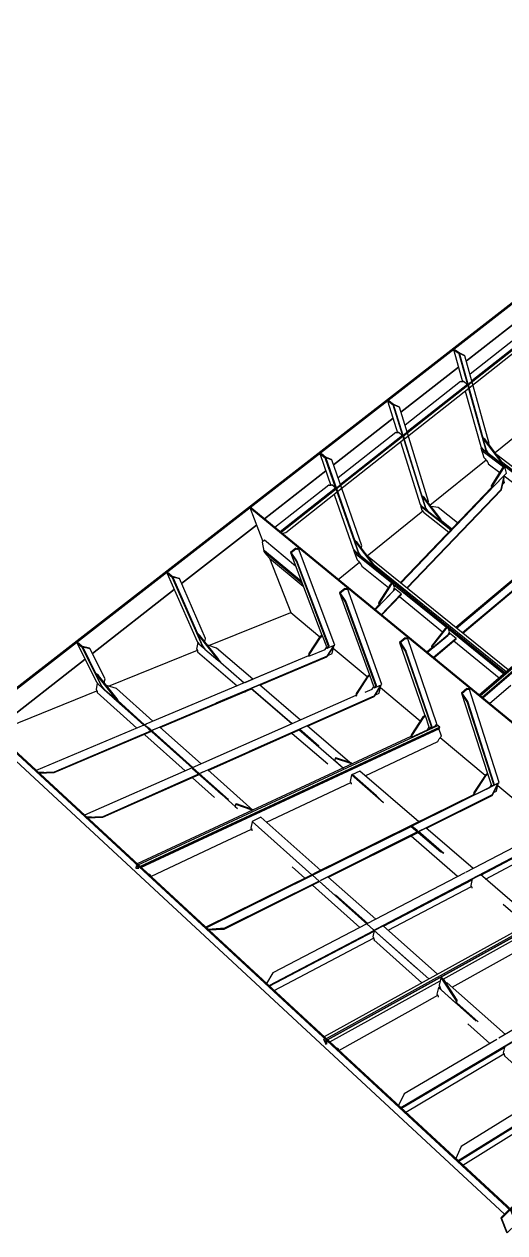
# Model space of a CAD drawing. Header units: millimetres. Extents: x 149544 to 197467, y -3118 to 25363.
# Drawn here: x 189369 to 190995, y -658 to 3434 of the extents above; entities that cross this region are included whole.
import ezdxf

# ---------------------------------------------------------------- set-up
doc = ezdxf.new("R2010")
doc.units = ezdxf.units.MM
doc.header["$MEASUREMENT"] = 0

msp = doc.modelspace()

# ---------------------------------------------------------------- linework, layer by layer
at = {"color": 0, "linetype": 'Continuous'}
for p, q in [((194073.6, 3873.2), (190917.8, 1154.4)), ((193994, 3817.9), (190907.9, 1162.6)), ((193994, 3817.9), (190907.9, 1162.6)), ((194009.3, 3826.6), (190911.2, 1159.9)), ((190911.2, 1159.9), (194009.3, 3826.6)), ((190864.7, 2293.7), (191050.5, 2439.1)), ((191050.5, 2439.1), (190864.7, 2293.7)), ((190864.7, 2293.7), (191050.5, 2439.1)), ((191067.3, 2371.4), (190883.3, 2226.4)), ((190883.7, 2224.7), (191068.6, 2370.5)), ((190883.7, 2224.7), (191068.6, 2370.5)), ((190825.3, 2328.5), (190824.2, 2327.6)), ((190825.2, 2328), (190824.7, 2327.6)), ((190824.7, 2327.6), (190825.1, 2327.8)), ((190643.3, 2120.4), (190837.7, 2272.5)), ((190837.7, 2272.5), (190643.3, 2120.4)), ((190643.3, 2120.4), (190837.7, 2272.5)), ((190845.2, 2223.8), (190657.1, 2075.9)), ((190664.6, 2052), (190869.3, 2213.4)), ((190860.3, 2191.8), (190913.1, 2003.9)), ((190602.4, 2155), (190601.4, 2154.2)), ((190602.3, 2154.5), (190601.9, 2154.2)), ((190601.9, 2154.2), (190602.3, 2154.4)), ((190415.3, 1942), (190616.7, 2099.6)), ((190616.7, 2099.6), (190415.3, 1942)), ((190415.3, 1942), (190616.7, 2099.6)), ((190961.6, 1983.6), (191130.7, 2120.3)), ((190625.5, 2051), (190430.7, 1897.9)), ((190438.9, 1874.2), (190649.7, 2040.3)), ((190641.9, 2019.5), (190708.4, 1808)), ((190372.7, 1977), (190371.2, 1975.8)), ((190372.8, 1976.3), (190371.8, 1975.6)), ((190372.7, 1975.8), (190372.3, 1975.6)), ((190372.3, 1975.6), (190372.7, 1975.7)), ((190915.8, 2001.2), (190914.2, 1999.9)), ((190916.7, 1991), (190990, 1934.7)), ((190741.6, 1805.8), (190931.2, 1959)), ((190939, 1945.9), (190977.4, 1916.4)), ((190994.6, 1936.1), (190992.7, 1937.5)), ((190994.6, 1936.1), (190992.7, 1937.5)), ((190996.2, 1929.9), (190994.6, 1936.1)), ((191000.6, 1913.8), (190994.6, 1936.1)), ((190181.2, 1758.8), (190389.1, 1921.5)), ((190389.1, 1921.5), (190181.2, 1758.8)), ((190181.2, 1758.8), (190389.1, 1921.5)), ((190988.5, 1901.1), (190643.2, 1541.6)), ((190993.8, 1881.8), (190991.1, 1891.4)), ((190992.2, 1905), (191212.8, 1735.4)), ((190423.6, 1862.1), (190235.7, 1714)), ((190417, 1842), (190482, 1657.1)), ((190950.3, 1864.9), (190641.3, 1543.2)), ((190950.3, 1864.9), (190641.3, 1543.2)), ((190987.5, 1875.2), (190993.8, 1881.8)), ((190711.1, 1805.3), (190709.6, 1804.1)), ((190529.5, 1634.3), (190717.2, 1786)), ((189901.3, 1539.8), (190154.6, 1738)), ((190154.6, 1738), (189901.3, 1539.8)), ((189901.3, 1539.8), (190154.6, 1738)), ((190815.5, 1724), (190813.3, 1722.3)), ((190813.3, 1722.3), (190813.3, 1722.3)), ((190813.3, 1722.3), (190813.3, 1722.3)), ((191237.9, 1731.6), (190831.1, 1389.4)), ((190831.1, 1389.4), (191237.9, 1731.6)), ((190835.2, 1745.1), (190835.2, 1745.1)), ((191180.2, 1686.2), (190829.2, 1391)), ((191180.2, 1686.2), (190829.2, 1391)), ((190851.7, 1372.7), (191258.5, 1715.7)), ((191258.5, 1715.7), (190851.7, 1372.7)), ((190852.9, 1371.7), (191258.9, 1714.1)), ((190269.4, 1644.9), (190375.9, 1365.1)), ((190289.7, 1658), (190289.4, 1658.1)), ((190484.7, 1654.3), (190483.3, 1653.2)), ((190486.4, 1644.4), (190612.1, 1542.4)), ((190501.9, 1638.1), (190503.4, 1639.3)), ((190198.2, 1626.3), (190270.3, 1442)), ((190430.5, 1554.2), (190502.6, 1612.6)), ((190511.1, 1599.4), (190600.7, 1526.5)), ((189854.9, 1574), (189853.6, 1573)), ((189855, 1573.4), (189854.2, 1572.8)), ((189855, 1572.9), (189854.7, 1572.7)), ((189854.7, 1572.7), (189855, 1572.8)), ((189599.3, 1303.4), (189875.9, 1519.9)), ((189875.9, 1519.9), (189599.3, 1303.4)), ((189599.3, 1303.4), (189875.9, 1519.9)), ((190308.2, 1543), (190312.6, 1531.5)), ((190308.2, 1543), (190308.7, 1541.8)), ((190455.3, 1522.1), (190455, 1522.1)), ((190623.8, 1521.5), (190556.2, 1451.1)), ((190556.2, 1451.1), (190623.8, 1521.5)), ((190616.4, 1543.3), (190614.5, 1544.8)), ((190616.4, 1543.3), (190614.5, 1544.8)), ((190618.4, 1537.3), (190616.4, 1543.3)), ((190622, 1526.7), (190616.4, 1543.3)), ((190618.4, 1537.3), (190797.6, 1391.9)), ((190621.9, 1523), (190619.8, 1520.9)), ((190621.9, 1523), (190619.8, 1520.9)), ((190623.8, 1521.5), (190621.9, 1523)), ((190435.1, 1508.6), (190536.4, 1231)), ((190436.4, 1507.5), (190435.1, 1508.6)), ((190576.5, 1434.4), (190644.1, 1505)), ((190644.1, 1505), (190576.5, 1434.4)), ((190577.7, 1433.4), (190644.7, 1503.3)), ((190637.9, 1496.2), (190784.4, 1377.1)), ((189993.1, 1329.9), (190270.3, 1442)), ((190270.3, 1442), (190369, 1359.4)), ((190569.8, 1468.8), (190554.3, 1452.7)), ((190569.8, 1468.8), (190554.3, 1452.7)), ((190658.9, 1354.9), (190658.7, 1355)), ((190809.1, 1370.9), (190732.5, 1306.5)), ((190732.5, 1306.5), (190809.1, 1370.9)), ((190753.1, 1289.6), (190829.7, 1354.2)), ((190829.7, 1354.2), (190753.1, 1289.6)), ((190754.3, 1288.6), (190830.2, 1352.6)), ((190804.1, 1386.6), (190991.5, 1234.5)), ((190807.2, 1372.5), (190804.4, 1370.1)), ((190807.2, 1372.5), (190804.4, 1370.1)), ((190809.1, 1370.9), (190807.2, 1372.5)), ((189550.5, 1337.2), (189549.4, 1336.3)), ((189550.7, 1336.6), (189550, 1336)), ((189550.7, 1336.1), (189550.4, 1335.9)), ((189550.4, 1335.9), (189550.7, 1336)), ((189653.8, 1192.7), (189954.6, 1314.4)), ((189959.4, 1336.7), (189955.6, 1339.9)), ((189955.6, 1339.9), (189959.4, 1336.7)), ((189959.4, 1336.7), (189955.6, 1339.9)), ((189974.1, 1323.7), (189975.3, 1324.6)), ((189979.4, 1319.5), (189974.3, 1323.9)), ((189979.4, 1319.5), (189974.3, 1323.9)), ((189974.3, 1323.9), (189979.4, 1319.5)), ((189974.3, 1323.9), (189979.4, 1319.5)), ((189979.4, 1319.5), (189974.3, 1323.9)), ((190392.4, 1321.7), (190388.7, 1320.1)), ((190392.4, 1321.7), (190388.7, 1320.1)), ((190391.4, 1324.3), (190392.4, 1321.7)), ((190391.4, 1324.3), (190392.4, 1321.7)), ((190392.4, 1321.7), (190393.7, 1320.6)), ((190392.4, 1321.7), (190393.7, 1320.6)), ((190407, 1315.2), (190393.4, 1294.2)), ((190393.7, 1320.7), (190415.5, 1329.8)), ((190398.7, 1328), (190393.7, 1320.6)), ((190393.7, 1320.6), (190393.7, 1320.7)), ((190393.7, 1320.6), (190393.7, 1320.7)), ((190410.9, 1302.8), (190415.7, 1327)), ((190414.5, 1321.3), (190529.4, 1225.2)), ((190415.5, 1329.8), (190419.5, 1331.5)), ((190638.7, 1341), (190724.1, 1093.2)), ((190748.1, 1322.8), (190730.5, 1308.1)), ((190748.1, 1322.8), (190730.5, 1308.1)), ((190822.5, 1346.1), (190976, 1221.3)), ((189264, 1041), (189574.5, 1284)), ((189574.5, 1284), (189264, 1041)), ((189264, 1041), (189574.5, 1284)), ((189955.4, 1309.1), (190088.9, 1193.8)), ((190032.6, 1273.7), (190024.5, 1280.6)), ((190032.6, 1273.7), (190024.5, 1280.6)), ((190024.5, 1280.6), (190032.6, 1273.7)), ((190024.5, 1280.6), (190113.3, 1204.1)), ((190025.6, 1281.4), (190032.6, 1273.7)), ((190330.2, 1295.5), (190113.3, 1204.1)), ((190330.2, 1295.5), (190116.2, 1205.3)), ((190331.6, 1303.1), (190330.2, 1295.5)), ((190395.9, 1296.4), (190410.9, 1302.8)), ((189615.2, 1203.1), (189618.8, 1199.8)), ((189633.7, 1186.1), (189635.1, 1187.2)), ((190113.3, 1204.1), (189780.1, 1063.7)), ((190164.3, 1197), (190138.2, 1185.9)), ((190302.9, 1077.9), (190164.3, 1197)), ((190552.1, 1188), (190548.6, 1186.4)), ((190552.1, 1188), (190548.6, 1186.4)), ((190551.2, 1190.4), (190552.1, 1188)), ((190551.2, 1190.4), (190552.1, 1188)), ((190552.1, 1188), (190553.4, 1186.9)), ((190553.4, 1186.9), (190579, 1198.2)), ((190558.9, 1193.9), (190553.4, 1186.9)), ((190553.4, 1186.9), (190553.4, 1186.9)), ((190570.1, 1169.3), (190575.2, 1193.6)), ((190574, 1187.9), (190708.8, 1075.1)), ((190943.3, 1133.5), (191015.5, 1196)), ((189268.5, 1036.9), (189614.6, 1176.8)), ((189615.4, 1171.5), (189749.4, 1050.7)), ((189666.2, 1157.2), (189633.9, 1186.2)), ((189633.9, 1186.2), (189672.3, 1151.7)), ((189672.3, 1151.7), (189775, 1061.5)), ((189773, 1060.7), (189672.3, 1151.7)), ((189773.4, 1060.8), (189672.3, 1151.7)), ((189799.5, 1042.2), (190135.7, 1184.8)), ((189829.1, 1052.6), (190135.2, 1182.5)), ((190135.7, 1184.8), (190017.2, 1134.6)), ((190135.7, 1184.8), (190135.2, 1182.5)), ((190274.4, 1065.3), (190135.7, 1184.8)), ((190136.9, 1185.4), (190275.7, 1065.8)), ((190137.7, 1185.7), (190137.7, 1185.7)), ((190138.2, 1185.9), (190138.2, 1185.9)), ((190490.2, 1160.6), (190274.4, 1065.3)), ((190490.2, 1160.6), (190274.4, 1065.3)), ((190491.7, 1168.3), (190490.2, 1160.6)), ((190491.4, 1159.5), (190492.1, 1159)), ((190565.8, 1179.8), (190553.6, 1159.6)), ((190556.8, 1163.4), (190570.1, 1169.3)), ((190847.8, 1168.8), (190935.7, 897.2)), ((190867.9, 1183.2), (190867.8, 1183.2)), ((189776, 1061.9), (189685.3, 1143.5)), ((190274.4, 1065.3), (189937.2, 916.3)), ((190274.4, 1065.3), (190231.5, 1046.3)), ((189245.5, 1026.6), (190994.2, -595.1)), ((189773.4, 1060.8), (189408.7, 907.2)), ((190774.5, 1053.9), (189760.7, 581.5)), ((189780.8, 1064), (189773.4, 1060.8)), ((189773.4, 1060.8), (189776, 1061.9)), ((189776, 1061.9), (189773.4, 1060.8)), ((189773.4, 1060.8), (189773.4, 1060.8)), ((189776, 1061.9), (189780.8, 1064)), ((189776.2, 1059.5), (189788.8, 1048.3)), ((189776.3, 1027.8), (189913, 905.6)), ((189793.4, 1047.7), (189776.7, 1059.7)), ((189780.8, 1064), (189780.1, 1063.7)), ((189790, 1047.3), (189796.9, 1041.1)), ((189937, 916.2), (189790, 1047.3)), ((189790, 1047.3), (189937, 916.2)), ((189937, 916.2), (189790, 1047.3)), ((189939.6, 917.4), (189793.4, 1047.7)), ((189796.8, 1040.9), (189796.5, 1038.7)), ((189796.9, 1041.1), (189796.8, 1040.9)), ((189827.4, 1054.1), (189799.5, 1042.2)), ((189967.4, 929.7), (189827.4, 1054.1)), ((189961.8, 896.4), (190297.3, 1045.6)), ((189991.2, 907.3), (190296.8, 1043.3)), ((190297.3, 1045.6), (190130, 971.2)), ((190297.3, 1045.6), (190296.8, 1043.3)), ((190311.5, 1052), (190297.3, 1045.6)), ((190365.8, 989.8), (190299.7, 1046.7)), ((190470, 934.4), (190325.7, 1058.3)), ((190678.8, 1029.3), (190677.1, 1021.6)), ((190738.9, 1050.3), (190735.7, 1048.8)), ((190738.9, 1050.3), (190735.7, 1048.8)), ((190737.3, 1051.3), (190738.6, 1050.2)), ((190738.2, 1052.6), (190738.9, 1050.3)), ((190738.2, 1052.6), (190738.9, 1050.3)), ((190740.3, 1049.2), (190738.8, 1053.5)), ((190738.9, 1050.3), (190740.3, 1049.2)), ((190738.9, 1050.3), (190740.3, 1049.2)), ((190738.9, 1050.3), (190740.3, 1049.2)), ((190738.9, 1050.3), (190740.3, 1049.2)), ((190740.3, 1049.2), (190760.5, 1058.6)), ((190740.3, 1049.2), (190760.5, 1058.6)), ((190746.5, 1055.9), (190740.3, 1049.2)), ((190740.3, 1049.2), (190740.3, 1049.2)), ((190740.3, 1049.2), (190740.3, 1049.2)), ((190764.5, 1062.2), (190761.3, 1060.7)), ((190677.1, 1021.6), (189750.4, 591.1)), ((190677.1, 1021.6), (189750.4, 591.1)), ((190355.9, 995.1), (190365.8, 989.8)), ((190522.5, 889.3), (190768.7, 1005.1)), ((190776.2, 1018.7), (190928.7, 891.1)), ((189433.9, 901.4), (189415.6, 900.8)), ((189937, 916.2), (189572.8, 755.3)), ((189937, 916.2), (189937.6, 916.5)), ((189937, 916.2), (189937.6, 916.5)), ((189937.6, 916.5), (189937.2, 916.3)), ((189939.6, 914.7), (189938.1, 914.1)), ((189958, 894.7), (189952.2, 901.4)), ((189974.4, 902), (189962.5, 896.8)), ((190142.2, 773.1), (189989.5, 908.8)), ((190448.5, 915.4), (190419.1, 940.7)), ((190476.2, 928.3), (190472.2, 931.7)), ((189959.1, 895.3), (189958.7, 892.9)), ((189960.3, 895.8), (189959.1, 895.3)), ((189962.1, 896.6), (189961.8, 896.4)), ((190188.4, 732), (190473.9, 866.4)), ((190972.6, 864), (190680.2, 719)), ((190950.6, 854), (190972, 864.6)), ((190966.3, 837.3), (190972.1, 861.7)), ((190972, 864.6), (190975.9, 866.6)), ((190082.3, 785.5), (190003.5, 855.7)), ((190561.1, 821.6), (190584.7, 798.1)), ((190888.3, 825), (190677.4, 720.5)), ((190890.1, 832.7), (190888.3, 825)), ((190888.3, 825), (190890.3, 823.2)), ((190949.3, 855.2), (190946.3, 853.7)), ((190948.6, 857.2), (190949.3, 855.2)), ((190948.6, 857.2), (190949.3, 855.2)), ((190950.6, 854), (190949.3, 858.2)), ((190949.3, 855.2), (190950.6, 854)), ((190949.3, 855.2), (190950.6, 854)), ((190957, 832.7), (190966.3, 837.3)), ((190970.7, 856), (191134.1, 719.4)), ((190059.8, 809), (190046, 817.9)), ((189596.4, 749.5), (189579.9, 748.8)), ((190139.5, 771.8), (190135.4, 775.4)), ((190038.8, 661.6), (190138.1, 708.3)), ((190677.8, 717.9), (190346.1, 553.4)), ((190346.1, 553.4), (190677.8, 717.9)), ((190677.8, 717.9), (190346.5, 553.6)), ((190675.7, 719.6), (190349.3, 557.9)), ((190371.5, 535.1), (190699.8, 698.9)), ((190699.8, 698.9), (190371.5, 535.1)), ((190397.7, 546), (190699.3, 696.5)), ((190677.8, 717.9), (190778.1, 631.5)), ((190680, 718.9), (190680.2, 719)), ((190701.8, 699.9), (190697.8, 703.9)), ((190699.8, 698.9), (190699.3, 696.5)), ((190700.3, 699.1), (190699.8, 698.9)), ((190777.8, 631.7), (190699.8, 698.9)), ((190702.2, 700.1), (190701.8, 699.9)), ((190713.8, 705.9), (190702.2, 700.1)), ((190788.4, 625.8), (190702.2, 700.1)), ((190887.7, 575.6), (190727.8, 712.9)), ((189797.1, 547.8), (190038.8, 661.6)), ((190557.7, 368.1), (191155.7, 682.2)), ((190677.4, 685.6), (190834.9, 549.6)), ((190929.5, 539.6), (191170, 666.6)), ((190788.4, 625.8), (190778.1, 631.5)), ((189756, 576.2), (189747.2, 584.4)), ((190274.8, 581), (190318.1, 542.4)), ((189791.4, 556.1), (189792.2, 554)), ((190341.8, 554.2), (189982.7, 376.2)), ((190343.9, 552.3), (189984.8, 374.2)), ((190343.9, 552.3), (189984.8, 374.2)), ((189984.8, 374.2), (190343.9, 552.3)), ((190366.2, 532.4), (190046, 372.7)), ((190359.4, 562.9), (190341.8, 554.2)), ((190341.8, 554.2), (190344, 555.2)), ((190344, 555.2), (190341.8, 554.2)), ((190341.8, 554.2), (190341.8, 554.2)), ((190346.1, 553.4), (190343.9, 552.3)), ((190343.9, 552.3), (190467.5, 442.1)), ((190346.5, 553.6), (190346.1, 553.4)), ((190346.1, 553.4), (190346.1, 553.4)), ((190346.5, 553.6), (190346.5, 553.6)), ((190351.4, 556), (190349.5, 555.1)), ((190366.2, 532.4), (190365.7, 530)), ((190366.2, 532.4), (190551, 367.7)), ((190396.2, 547.4), (190371.5, 535.1)), ((190558.1, 403.6), (190396.2, 547.4)), ((190859.9, 561), (190528.2, 388)), ((190584.5, 380.1), (190883.9, 537.4)), ((190344, 519.2), (190504.6, 375.7)), ((191305.8, 515), (190383.4, 5.5)), ((191298.8, 501.1), (190390.8, -1.4)), ((190394.6, -4.9), (191300.3, 496.9)), ((190394.6, -4.9), (191300.3, 496.9)), ((190600.4, 365.9), (190881.9, 514.5)), ((190530.8, 389.3), (190421.9, 486.4)), ((190434.5, 471.5), (190551, 367.7)), ((190528.2, 388), (190434.5, 471.5)), ((190551, 367.7), (190446.8, 460.6)), ((191069, 384.2), (190989, 453.1)), ((190527.9, 387.8), (190467.5, 442.1)), ((190705.9, 446), (190557.7, 368.1)), ((190528.2, 388), (190551, 367.7)), ((190560.7, 369.7), (190557.7, 368.1)), ((190786, 200.8), (191104.8, 377.8)), ((190196.5, 178.4), (190553.2, 365.7)), ((190553.2, 365.7), (190196.5, 178.4)), ((190553.2, 365.7), (190196.5, 178.4)), ((190198, 177), (190552.7, 363.3)), ((190214.1, 162.1), (190550.9, 339.8)), ((190553.1, 365.3), (190548.3, 343.4)), ((190551, 367.7), (190551.9, 368.1)), ((190551, 367.7), (190551.9, 368.1)), ((190551, 367.7), (190551, 367.7)), ((190552.1, 333.3), (190714.3, 188.3)), ((190552.9, 364.5), (190552.7, 363.3)), ((190553.2, 365.7), (190553, 365)), ((190553.2, 365.7), (190553, 365)), ((190696.3, 238.1), (190553.1, 365.3)), ((190553.2, 365.7), (190737.7, 201.2)), ((190737.7, 201.2), (190553.2, 365.7)), ((190557.7, 368.1), (190557.9, 368.2)), ((190816.8, 173.6), (191095.9, 329.8)), ((190643.3, -234.9), (191585.2, 322.4)), ((190402.4, -12.1), (190776, 195.3)), ((190772.4, 180), (190777.9, 165.4)), ((190774.6, 174.3), (190773.1, 173.4)), ((190777.9, 165.4), (190829.6, 119.4)), ((190705.8, 111.5), (190767.8, 146.2)), ((190433.6, -40.9), (190705.8, 111.5)), ((190829.6, 119.4), (190830.7, 120.1)), ((190904.7, 56.2), (190832.1, 120.8)), ((191128.1, 51.9), (190643.3, -234.9)), ((190869.7, 49.5), (190944.6, -17.4)), ((190432.3, -38.1), (190431.4, -35.2)), ((190644.7, -236.2), (190994.4, -29.2)), ((190659.5, -250), (190991.9, -52.5)), ((190993.2, -59.5), (191136.3, -187.4)), ((190837.4, -414.5), (191185.5, -197.9)), ((191185.5, -197.9), (190837.4, -414.5)), ((191185.5, -197.9), (190837.4, -414.5)), ((190838.8, -415.8), (191184.8, -200.3)), ((190853, -429), (191181.9, -223.4))]:
    msp.add_line(p, q, dxfattribs=at)
for points in [[(190917.8, 1154.4), (194073.6, 3873.2), (194064.8, 3877.9)], [(190919.9, 1152.7), (194073.3, 3870.1), (194073.6, 3873.2)], [(192276, 3464.8), (192274.1, 3465.9), (189182.8, 1062.6), (189184.8, 1060.8), (192276, 3464.8)], [(192238.6, 3368.8), (192281.6, 3402.5), (192276, 3464.8), (189184.8, 1060.8), (189182.8, 1062.6), (189215.1, 1006), (189217, 1004.3), (189184.8, 1060.8)], [(191081.2, 2380.4), (190870.7, 2214.5), (190871.1, 2213.3), (191081.5, 2379.2), (191081.2, 2380.4)], [(190870.7, 2214.5), (190874, 2202.7), (191084.2, 2368.5), (191081.2, 2380.4), (190870.7, 2214.5)], [(191062.8, 2389.5), (191061.9, 2389.4), (191060.6, 2389.4), (191059.4, 2389.6), (191058.2, 2390), (191057.3, 2390.5), (190877.1, 2248.8)], [(194021.9, 2382.8), (190981.1, -607.9), (190983.6, -610.2), (194024.3, 2381.3), (194021.9, 2382.8)], [(191036, -626), (194017.4, 2320.7), (194024.3, 2381.3), (190983.6, -610.2)], [(190821.9, 2328.8), (190822.8, 2328.2), (190824.2, 2329.3), (190823.4, 2329.9), (190821.9, 2328.8)], [(190913.1, 2003.9), (190913.9, 2003.1), (190914.8, 2002.3), (190915.7, 2001.4), (190916.4, 2000.4), (190917.2, 1999.4), (190917.7, 1998.4), (190918.2, 1997.5), (190918.5, 1996.6), (190932.8, 1985.7), (190840, 2318.6), (190825.2, 2329.6), (190825.4, 2328.9), (190825.3, 2328.3), (190825.1, 2327.8), (190824.7, 2327.6), (190824.2, 2327.6), (190823.5, 2327.8), (190822.8, 2328.2), (190821.9, 2328.8), (190851.6, 2222.9)], [(190822.8, 2328.2), (190823.5, 2327.8), (190825, 2328.9), (190824.2, 2329.3), (190822.8, 2328.2)], [(190825.4, 2328.8), (190825, 2328.9), (190823.5, 2327.8)], [(190823.5, 2327.8), (190824.2, 2327.6), (190825.3, 2328.5)], [(190824.2, 2327.6), (190824.7, 2327.6), (190825.2, 2328)], [(190825.2, 2329.6), (190840, 2318.6), (190841.5, 2319.7), (190826.7, 2330.8), (190825.2, 2329.6)], [(190840, 2318.6), (190841.5, 2319.7), (190840.2, 2320.7), (190838.7, 2319.5), (190840, 2318.6)], [(190940.9, 2011.1), (190941.9, 2014.5), (190859.9, 2311), (190841.5, 2319.7), (190840, 2318.6), (190932.8, 1985.7), (190840, 2318.6), (190838.7, 2319.5), (190868, 2214.3)], [(190921.6, 2031.9), (190841.5, 2319.7), (190840, 2318.6)], [(190840, 2318.6), (190932.8, 1985.7), (190934.1, 1986.8), (190933.9, 1987.7)], [(190841.5, 2319.7), (190859.9, 2311), (190858.6, 2312), (190840.2, 2320.7), (190841.5, 2319.7)], [(190869.3, 2213.4), (190651.2, 2041.5), (190654.9, 2029.7), (190872.6, 2201.5), (190869.3, 2213.4), (190868, 2214.3), (190664.1, 2053.6)], [(190651.2, 2041.5), (190651.6, 2040.3), (190869.6, 2212.2), (190869.3, 2213.4), (190651.2, 2041.5)], [(190664.6, 2052), (190869.3, 2213.4), (190854.7, 2224.4), (190853.6, 2223.7), (190852.4, 2223.2), (190851.1, 2222.8), (190849.8, 2222.6), (190848.5, 2222.6), (190847.3, 2222.8), (190846.2, 2223.2), (190845.2, 2223.8)], [(190871.8, 2200.9), (190931.5, 1986.6), (190932.8, 1985.7)], [(190599.1, 2155.4), (190600, 2154.8), (190601.5, 2156), (190600.6, 2156.6), (190599.1, 2155.4)], [(190708.4, 1808), (190709.3, 1807.2), (190710.2, 1806.4), (190711, 1805.4), (190711.8, 1804.4), (190712.6, 1803.4), (190713.2, 1802.4), (190713.6, 1801.5), (190714, 1800.7), (190728.2, 1789.5), (190617.1, 2144.8), (190602.3, 2156.2), (190602.4, 2155.4), (190602.4, 2154.8), (190602.3, 2154.4), (190601.9, 2154.2), (190601.4, 2154.2), (190600.7, 2154.4), (190600, 2154.8), (190599.1, 2155.4), (190632.2, 2050.2)], [(190600, 2154.8), (190600.7, 2154.4), (190602.2, 2155.6), (190601.5, 2156), (190600, 2154.8)], [(190602.4, 2155.5), (190602.2, 2155.6), (190600.7, 2154.4)], [(190600.7, 2154.4), (190601.4, 2154.2), (190602.4, 2155)], [(190601.4, 2154.2), (190601.9, 2154.2), (190602.3, 2154.5)], [(190602.3, 2156.2), (190617.1, 2144.8), (190618.6, 2145.9), (190603.8, 2157.3), (190602.3, 2156.2)], [(190617.1, 2144.8), (190618.6, 2145.9), (190617.3, 2146.9), (190615.8, 2145.8), (190617.1, 2144.8)], [(190735.8, 1813.4), (190737.1, 1818.3), (190638, 2137.7), (190618.6, 2145.9), (190617.1, 2144.8), (190728.2, 1789.5), (190617.1, 2144.8), (190615.8, 2145.8), (190648.5, 2041.3)], [(190715.7, 1835), (190618.6, 2145.9), (190617.1, 2144.8)], [(190617.1, 2144.8), (190728.2, 1789.5), (190729.6, 1790.6), (190729.5, 1791)], [(190618.6, 2145.9), (190638, 2137.7), (190636.7, 2138.7), (190617.3, 2146.9), (190618.6, 2145.9)], [(190438.9, 1874.2), (190649.7, 2040.3), (190635.1, 2051.7), (190634, 2051), (190632.8, 2050.4), (190631.5, 2050), (190630.1, 2049.8), (190628.8, 2049.8), (190627.6, 2050), (190626.4, 2050.5), (190625.5, 2051)], [(190649.7, 2040.3), (190425.1, 1863.3), (190429.2, 1851.7), (190653.4, 2028.6), (190649.7, 2040.3), (190648.5, 2041.3), (190438.4, 1875.7)], [(190425.1, 1863.3), (190425.6, 1862.2), (190650.1, 2039.1), (190649.7, 2040.3), (190425.1, 1863.3)], [(190652.6, 2027.9), (190727, 1790.4), (190728.2, 1789.5)], [(190926.4, 2026), (190928.5, 2027.7), (190922.3, 2032.4), (190920.2, 2030.8), (190926.4, 2026)], [(190981, 1953.1), (190926.4, 2026), (190920.2, 2030.8), (190931.2, 1991.3), (190939, 1980.9), (190982.5, 1947.5), (190981, 1953.1), (190983.1, 1954.8), (190928.5, 2027.7), (190926.4, 2026), (190981, 1953.1)], [(190369.6, 1976.9), (190370.5, 1976.2), (190372, 1977.4), (190371.2, 1978.1), (190369.6, 1976.9)], [(190482, 1657.1), (190482.8, 1656.3), (190483.7, 1655.4), (190484.6, 1654.5), (190485.4, 1653.5), (190486.2, 1652.4), (190486.8, 1651.4), (190487.3, 1650.5), (190487.7, 1649.7), (190501.9, 1638.1), (190387.4, 1965.7), (190372.6, 1977.5), (190372.8, 1976.7), (190372.8, 1976.1), (190372.7, 1975.7), (190372.3, 1975.6), (190371.8, 1975.6), (190371.2, 1975.8), (190370.5, 1976.2), (190369.6, 1976.9), (190406.3, 1872.4)], [(190372.7, 1977), (190372, 1977.4), (190370.5, 1976.2)], [(190370.5, 1976.2), (190371.2, 1975.8), (190372.7, 1977)], [(190371.2, 1975.8), (190371.8, 1975.6), (190372.8, 1976.3)], [(190371.8, 1975.6), (190372.3, 1975.6), (190372.7, 1975.8)], [(190372.6, 1977.5), (190387.4, 1965.7), (190389, 1966.9), (190374.2, 1978.7), (190372.6, 1977.5)], [(190387.4, 1965.7), (190389, 1966.9), (190387.7, 1968), (190386.1, 1966.7), (190387.4, 1965.7)], [(190509, 1660.8), (190510.7, 1667.2), (190409.4, 1959.2), (190389, 1966.9), (190387.4, 1965.7), (190501.9, 1638.1), (190387.4, 1965.7), (190386.1, 1966.7), (190422.3, 1863.1)], [(190487.9, 1683.6), (190389, 1966.9), (190387.4, 1965.7)], [(190387.4, 1965.7), (190501.9, 1638.1), (190503.4, 1639.3)], [(190389, 1966.9), (190409.4, 1959.2), (190408.1, 1960.2), (190387.7, 1968), (190389, 1966.9)], [(190915.8, 2001.2), (190914.2, 1999.9), (191425.4, 1607.9)], [(191425.4, 1607.9), (190914.2, 1999.9), (190923.6, 1966.5), (190926, 1964.4), (190928.5, 1962), (190930.9, 1959.3), (190933.2, 1956.5), (190935.2, 1953.6), (190936.9, 1950.9), (190938.2, 1948.2), (190939, 1945.9)], [(191425.4, 1607.9), (190914.2, 1999.9), (190916.7, 1991)], [(190914.2, 1999.9), (191425.4, 1607.9), (191435.9, 1616.9), (190967.7, 1975.4)], [(190932.8, 1985.7), (190934.1, 1986.8), (190934.3, 1987.2)], [(190986.6, 1931.3), (190948.8, 1870.4), (190950.9, 1869.2), (190988.8, 1930.1), (190986.6, 1931.3)], [(190994.6, 1936.1), (190988.8, 1930.1), (190950.9, 1869.2)], [(190982.5, 1947.5), (190984.6, 1949.2), (190983.1, 1954.8), (190981, 1953.1), (190982.5, 1947.5)], [(191425.4, 1607.9), (191428.9, 1610.9), (190983.9, 1952)], [(190992.7, 1937.5), (190986.6, 1931.3), (190988.8, 1930.1), (190994.6, 1936.1)], [(190643.2, 1541.6), (190988.5, 1901.1), (190988.5, 1901.1)], [(190663.5, 1525.2), (190983, 1858.9), (190992, 1899.1), (190988.5, 1901.1)], [(190950.9, 1869.2), (190952.5, 1863.7), (191000.6, 1913.8)], [(190983, 1858.9), (190983.5, 1857.2), (190992.5, 1897.5), (190992, 1899.1), (190983, 1858.9)], [(190235.7, 1714), (190423.6, 1862.1), (190409, 1873.8), (190407.9, 1873.1), (190406.6, 1872.5), (190405.3, 1872.1), (190403.9, 1871.9), (190402.6, 1871.9), (190401.3, 1872.1), (190400.2, 1872.6), (190399.2, 1873.2), (190216.7, 1729.7)], [(190235.7, 1714), (190423.6, 1862.1), (190422.3, 1863.1), (190234.5, 1715.1)], [(190241.6, 1709.2), (190253.3, 1712.8), (190427.7, 1850.5), (190423.6, 1862.1), (190235.7, 1714)], [(190236.7, 1713.3), (190424, 1860.9), (190423.6, 1862.1)], [(190427, 1849.9), (190500.7, 1639.1), (190501.9, 1638.1)], [(190664.7, 1524.2), (190983.5, 1857.2), (190983, 1858.9), (190663.5, 1525.2)], [(190948.8, 1870.4), (190950.3, 1864.9), (190952.5, 1863.7), (190950.9, 1869.2), (190948.8, 1870.4)], [(190711.1, 1805.3), (190709.6, 1804.1), (190813.3, 1722.3), (190709.6, 1804.1), (190710.2, 1802.5), (190812.6, 1721.5)], [(190709.6, 1804.1), (190813.3, 1722.3), (190815.5, 1724), (190780, 1752)], [(190813.3, 1722.3), (190813.3, 1722.3), (190709.6, 1804.1), (190714.5, 1788.7), (190715.4, 1787.9), (190716.2, 1787.1), (190717.1, 1786.1), (190717.9, 1785.1), (190718.6, 1784.1), (190719.2, 1783.1), (190719.7, 1782.2), (190720, 1781.4), (190805.3, 1714)], [(190720.5, 1829), (190722.7, 1830.7), (190716.5, 1835.6), (190714.3, 1833.9), (190720.5, 1829)], [(190776.2, 1755.8), (190720.5, 1829), (190714.3, 1833.9), (190726.5, 1795), (190734.4, 1784.6), (190777.9, 1750.2), (190776.2, 1755.8), (190778.3, 1757.5), (190722.7, 1830.7), (190720.5, 1829), (190776.2, 1755.8)], [(190813.3, 1722.3), (190835.2, 1745.1), (190768.9, 1797.3), (190745.4, 1800.8)], [(191927.7, 323), (191929.2, 324.6), (190133.1, 1798.3), (190131.5, 1797), (191927.7, 323)], [(191927.7, 323), (190131.5, 1797), (190176.2, 1682.5)], [(190728.2, 1789.5), (190729.6, 1790.6), (190729.7, 1790.8)], [(190777.9, 1750.2), (190780, 1752), (190778.3, 1757.5), (190776.2, 1755.8), (190777.9, 1750.2)], [(190835.2, 1745.1), (190813.3, 1722.3), (190813.3, 1722.3)], [(190286.8, 1599.2), (190181.2, 1686.4), (190173.3, 1680.2), (190179.5, 1649.5), (190308.2, 1543)], [(190492.7, 1677.4), (190494.9, 1679.2), (190488.7, 1684.2), (190486.4, 1682.4), (190492.7, 1677.4)], [(190549.9, 1603.2), (190492.7, 1677.4), (190486.4, 1682.4), (190500, 1643.6), (190508.1, 1633.1), (190551.7, 1597.7), (190549.9, 1603.2), (190552.1, 1605), (190494.9, 1679.2), (190492.7, 1677.4), (190549.9, 1603.2)], [(190306.8, 1546.7), (190181.1, 1650.8), (190179.5, 1649.5), (190308.2, 1543)], [(190179.5, 1649.5), (190180, 1648.4), (190308.7, 1541.8), (190308.2, 1543), (190179.5, 1649.5)], [(190308.2, 1543), (190179.5, 1649.5), (190181.1, 1645.5), (190198.4, 1626.1), (190312.6, 1531.5), (190308.2, 1543)], [(190287.9, 1659.6), (190269.4, 1644.9), (190270.8, 1643.8), (190289.2, 1658.5), (190287.9, 1659.6)], [(190269.4, 1644.9), (190270.8, 1643.8), (190272.4, 1645.1), (190271.1, 1646.2), (190269.4, 1644.9)], [(190377.2, 1364), (190270.8, 1643.8), (190269.4, 1644.9)], [(190393.7, 1320.6), (190398.7, 1328), (190289.5, 1615.8), (190270.8, 1643.8), (190269.4, 1644.9), (190375.9, 1365.1)], [(190419.5, 1331.5), (190296.4, 1658.8), (190295.3, 1658), (190294.1, 1657.4), (190293, 1657), (190292, 1656.9), (190291, 1656.9), (190290.2, 1657.3), (190289.6, 1657.8), (190289.2, 1658.5), (190270.8, 1643.8)], [(190270.8, 1643.8), (190289.5, 1615.8), (190291.1, 1617), (190272.4, 1645.1), (190270.8, 1643.8)], [(190290.7, 1658), (190289.7, 1658), (190291, 1656.9), (190292, 1656.9), (190290.7, 1658)], [(190290.2, 1657.3), (190291, 1656.9), (190289.7, 1658)], [(190291.7, 1658.1), (190290.7, 1658), (190292, 1656.9), (190293, 1657), (190291.7, 1658.1)], [(190292.8, 1658.5), (190291.7, 1658.1), (190293, 1657), (190294.1, 1657.4), (190292.8, 1658.5)], [(190294, 1659.1), (190292.8, 1658.5), (190294.1, 1657.4), (190295.3, 1658), (190294, 1659.1)], [(190295.1, 1659.9), (190294, 1659.1), (190295.3, 1658), (190296.4, 1658.8), (190295.1, 1659.9)], [(190484.7, 1654.3), (190483.3, 1653.2), (190995.4, 1237.9)], [(190995.4, 1237.9), (190483.3, 1653.2), (190494.9, 1620.3), (190497.4, 1618.1), (190499.9, 1615.6), (190502.4, 1612.9), (190504.7, 1610), (190506.9, 1607.1), (190508.7, 1604.3), (190510.1, 1601.7), (190511.1, 1599.4)], [(190995.4, 1237.9), (190483.3, 1653.2), (190486.4, 1644.4)], [(190483.3, 1653.2), (190995.4, 1237.9), (191006.4, 1247.4), (190530.7, 1632.7)], [(190289.5, 1615.8), (190398.7, 1328), (190400.2, 1329.2), (190291.1, 1617), (190289.5, 1615.8)], [(190551.7, 1597.7), (190554, 1599.5), (190552.1, 1605), (190549.9, 1603.2), (190551.7, 1597.7)], [(190995.4, 1237.9), (190999.1, 1241.1), (190552.8, 1602.8)], [(189852, 1574.2), (189852.9, 1573.5), (189854.5, 1574.8), (189853.7, 1575.5), (189852, 1574.2)], [(189953.6, 1343.7), (189954.5, 1342.9), (189955.4, 1342), (189956.3, 1341), (189957.2, 1339.9), (189958, 1338.9), (189958.7, 1337.8), (189959.3, 1336.9), (189959.7, 1336.1), (189974.1, 1323.7), (189869.5, 1561.9), (189854.7, 1574.5), (189855, 1573.8), (189855.1, 1573.2), (189855, 1572.8), (189854.7, 1572.7), (189854.2, 1572.8), (189853.6, 1573), (189852.9, 1573.5), (189852, 1574.2), (189953.6, 1343.7)], [(189854.9, 1574.6), (189854.5, 1574.8), (189852.9, 1573.5)], [(189852.9, 1573.5), (189853.6, 1573), (189854.9, 1574)], [(189853.6, 1573), (189854.2, 1572.8), (189855, 1573.4)], [(189854.2, 1572.8), (189854.7, 1572.7), (189855, 1572.9)], [(189854.7, 1574.5), (189869.5, 1561.9), (189871.1, 1563.2), (189856.4, 1575.8), (189854.7, 1574.5)], [(189869.5, 1561.9), (189871.1, 1563.2), (189869.8, 1564.3), (189868.2, 1563), (189869.5, 1561.9)], [(189980.1, 1343.4), (189982.5, 1353.7), (189894, 1556.6), (189871.1, 1563.2), (189869.5, 1561.9), (189974.1, 1323.7), (189869.5, 1561.9), (189868.2, 1563), (189972.8, 1324.8), (189974.1, 1323.7)], [(189956.2, 1369.3), (189871.1, 1563.2), (189869.5, 1561.9)], [(189869.5, 1561.9), (189974.1, 1323.7), (189975.3, 1324.6)], [(189871.1, 1563.2), (189894, 1556.6), (189892.7, 1557.6), (189869.8, 1564.3), (189871.1, 1563.2)], [(190453.5, 1523.6), (190435.1, 1508.6), (190436.4, 1507.5), (190454.9, 1522.5), (190453.5, 1523.6)], [(190579, 1198.2), (190462, 1522.9), (190460.8, 1522.1), (190459.7, 1521.5), (190458.6, 1521.1), (190457.6, 1520.9), (190456.6, 1521), (190455.9, 1521.2), (190455.3, 1521.7), (190454.9, 1522.5), (190436.4, 1507.5)], [(190456.2, 1522), (190455.3, 1522.1), (190456.6, 1521), (190457.6, 1520.9), (190456.2, 1522)], [(190455.9, 1521.2), (190456.6, 1521), (190455.3, 1522.1)], [(190457.3, 1522.2), (190456.2, 1522), (190457.6, 1520.9), (190458.6, 1521.1), (190457.3, 1522.2)], [(190458.4, 1522.6), (190457.3, 1522.2), (190458.6, 1521.1), (190459.7, 1521.5), (190458.4, 1522.6)], [(190459.5, 1523.2), (190458.4, 1522.6), (190459.7, 1521.5), (190460.8, 1522.1), (190459.5, 1523.2)], [(190460.6, 1524), (190459.5, 1523.2), (190460.8, 1522.1), (190462, 1522.9), (190460.6, 1524)], [(190608, 1538.1), (190567.9, 1474.2), (190570.1, 1472.9), (190610.1, 1536.8), (190608, 1538.1)], [(190616.4, 1543.3), (190610.1, 1536.8), (190570.1, 1472.9), (190572, 1467.5)], [(190572, 1467.5), (190617.6, 1515.1), (190622, 1526.7)], [(190614.5, 1544.8), (190608, 1538.1), (190610.1, 1536.8), (190616.4, 1543.3)], [(190644.7, 1503.3), (190644.1, 1505), (190621.9, 1523)], [(190435.1, 1508.6), (190436.4, 1507.5), (190438, 1508.8), (190436.7, 1509.9), (190435.1, 1508.6)], [(190553.4, 1186.9), (190558.9, 1193.9), (190455.1, 1479.3), (190436.4, 1507.5), (190435.1, 1508.6), (190536.4, 1231)], [(190436.4, 1507.5), (190455.1, 1479.3), (190456.7, 1480.6), (190438, 1508.8), (190436.4, 1507.5)], [(190455.1, 1479.3), (190558.9, 1193.9), (190560.4, 1195.1), (190456.7, 1480.6), (190455.1, 1479.3)], [(190567.9, 1474.2), (190569.8, 1468.8), (190572, 1467.5), (190570.1, 1472.9), (190567.9, 1474.2)], [(190794.8, 1386.4), (190748.2, 1326.6), (190750, 1321.3), (190801.7, 1364.7), (190807.4, 1376.3), (190802.2, 1392.6), (190794.8, 1386.4)], [(190800.2, 1394.1), (190792.9, 1387.9), (190794.8, 1386.4), (190802.2, 1392.6), (190800.2, 1394.1)], [(189960.9, 1362.6), (189963.3, 1364.5), (189957, 1369.9), (189954.6, 1368), (189960.9, 1362.6)], [(190021.9, 1285.9), (189960.9, 1362.6), (189954.6, 1368), (189971.6, 1329.2), (189980.3, 1318.3), (190024.3, 1280.4), (190021.9, 1285.9), (190024.3, 1287.8), (189963.3, 1364.5), (189960.9, 1362.6), (190021.9, 1285.9)], [(190368.2, 1358.8), (190331.6, 1303.1), (190333.5, 1301.5), (190370.1, 1357.2), (190368.2, 1358.8)], [(190332.1, 1293.9), (190386.6, 1316.8), (190392.3, 1325.5), (190377.8, 1363.5), (190370.1, 1357.2), (190333.5, 1301.5), (190332.1, 1293.9)], [(190375.9, 1365.1), (190368.2, 1358.8), (190370.1, 1357.2), (190377.8, 1363.5), (190375.9, 1365.1)], [(190657.1, 1356.4), (190638.7, 1341), (190640, 1339.8), (190658.5, 1355.2), (190657.1, 1356.4)], [(190764.6, 1064.8), (190665.5, 1355.8), (190664.4, 1355), (190663.3, 1354.4), (190662.2, 1353.9), (190661.1, 1353.7), (190660.2, 1353.8), (190659.5, 1354), (190658.9, 1354.5), (190658.5, 1355.2), (190640, 1339.8)], [(190659.8, 1354.9), (190658.9, 1354.9), (190660.2, 1353.8), (190661.1, 1353.7), (190659.8, 1354.9)], [(190659.5, 1354), (190660.2, 1353.8), (190658.9, 1354.9)], [(190660.8, 1355.1), (190659.8, 1354.9), (190661.1, 1353.7), (190662.2, 1353.9), (190660.8, 1355.1)], [(190661.9, 1355.5), (190660.8, 1355.1), (190662.2, 1353.9), (190663.3, 1354.4), (190661.9, 1355.5)], [(190663, 1356.1), (190661.9, 1355.5), (190663.3, 1354.4), (190664.4, 1355), (190663, 1356.1)], [(190664.1, 1357), (190663, 1356.1), (190664.4, 1355), (190665.5, 1355.8), (190664.1, 1357)], [(190792.9, 1387.9), (190746.3, 1328.2), (190748.2, 1326.6), (190794.8, 1386.4), (190792.9, 1387.9)], [(190830.2, 1352.6), (190829.7, 1354.2), (190807.2, 1372.5)], [(189547.8, 1337.5), (189548.7, 1336.8), (189550.4, 1338.2), (189549.6, 1338.9), (189547.8, 1337.5)], [(189612.9, 1206.9), (189613.8, 1206), (189614.7, 1205.1), (189615.7, 1204), (189616.6, 1203), (189617.4, 1201.9), (189618.2, 1200.8), (189618.8, 1199.9), (189619.2, 1199), (189633.7, 1186.1), (189565, 1324.6), (189550.3, 1337.6), (189550.6, 1336.9), (189550.7, 1336.4), (189550.7, 1336), (189550.4, 1335.9), (189550, 1336), (189549.4, 1336.3), (189548.7, 1336.8), (189547.8, 1337.5), (189612.9, 1206.9)], [(189550.7, 1337.9), (189550.4, 1338.2), (189548.7, 1336.8)], [(189548.7, 1336.8), (189549.4, 1336.3), (189550.5, 1337.2)], [(189549.4, 1336.3), (189550, 1336), (189550.7, 1336.6)], [(189550, 1336), (189550.4, 1335.9), (189550.7, 1336.1)], [(189550.3, 1337.6), (189565, 1324.6), (189566.7, 1325.9), (189552, 1339), (189550.3, 1337.6)], [(189565, 1324.6), (189566.7, 1325.9), (189565.5, 1327.1), (189563.7, 1325.7), (189565, 1324.6)], [(189639.2, 1204.6), (189642, 1216.9), (189591.1, 1320), (189566.7, 1325.9), (189565, 1324.6), (189633.7, 1186.1), (189565, 1324.6), (189563.7, 1325.7), (189632.5, 1187.3), (189633.7, 1186.1)], [(189612.5, 1233.7), (189566.7, 1325.9), (189565, 1324.6)], [(189565, 1324.6), (189633.7, 1186.1), (189635.1, 1187.2)], [(189566.7, 1325.9), (189591.1, 1320), (189589.9, 1321.1), (189565.5, 1327.1), (189566.7, 1325.9)], [(189959.4, 1336.7), (189955.6, 1339.9), (189951.9, 1318.3), (189952.8, 1317.5), (189953.5, 1316.5), (189954.2, 1315.3), (189954.8, 1314.1), (189955.2, 1312.8), (189955.4, 1311.5), (189955.5, 1310.3), (189955.4, 1309.1)], [(189955.6, 1339.9), (189955.6, 1339.9), (189955.5, 1339.6)], [(189956.8, 1340.4), (189955.6, 1339.9), (189959.4, 1336.7)], [(190116.2, 1205.3), (190141.9, 1216.2), (190019, 1321.7), (189990.1, 1330.9)], [(190135.7, 1184.8), (190393.4, 1294.2), (190416.1, 1329.3), (190416.1, 1329.3)], [(190393.4, 1294.2), (190392.9, 1291.9), (190415.7, 1327), (190416.1, 1329.3)], [(190393.7, 1320.7), (190395.2, 1321.9), (190400.2, 1329.2), (190398.7, 1328)], [(190416.1, 1329.3), (190416.1, 1329.3), (190415.5, 1329.8)], [(190638.7, 1341), (190640, 1339.8), (190641.7, 1341.2), (190640.3, 1342.3), (190638.7, 1341)], [(190725.5, 1092.1), (190640, 1339.8), (190638.7, 1341)], [(190740.3, 1049.2), (190746.5, 1055.9), (190658.6, 1311.6), (190640, 1339.8), (190638.7, 1341), (190724.1, 1093.2)], [(190640, 1339.8), (190658.6, 1311.6), (190660.2, 1312.9), (190641.7, 1341.2), (190640, 1339.8)], [(190658.6, 1311.6), (190746.5, 1055.9), (190748, 1057.2), (190660.2, 1312.9), (190658.6, 1311.6)], [(190746.3, 1328.2), (190748.1, 1322.8), (190750, 1321.3), (190748.2, 1326.6), (190746.3, 1328.2)], [(190024.3, 1280.4), (190026.7, 1282.3), (190024.3, 1287.8), (190021.9, 1285.9), (190024.3, 1280.4)], [(190165.9, 1195.5), (190392.9, 1291.9), (190393.4, 1294.2), (190138.2, 1185.9)], [(190332.1, 1293.9), (190333.5, 1301.5), (190331.6, 1303.1)], [(189617.2, 1226.7), (189619.7, 1228.7), (189613.3, 1234.3), (189610.8, 1232.3), (189617.2, 1226.7)], [(189681, 1147.8), (189617.2, 1226.7), (189610.8, 1232.3), (189630.3, 1193), (189639.4, 1181.8), (189683.8, 1142.3), (189681, 1147.8), (189683.6, 1149.8), (189619.7, 1228.7), (189617.2, 1226.7), (189681, 1147.8)], [(190522.8, 1172.5), (190546.3, 1182.9), (190552, 1191.7), (190538.3, 1229.4), (190530.6, 1222.9), (190493.7, 1166.6), (190492.1, 1159)], [(190536.4, 1231), (190528.7, 1224.6), (190530.6, 1222.9), (190538.3, 1229.4), (190536.4, 1231)], [(189618.8, 1199.8), (189615.2, 1203.1), (189611.8, 1180.9), (189612.7, 1180.1), (189613.5, 1179), (189614.1, 1177.8), (189614.7, 1176.5), (189615.1, 1175.2), (189615.4, 1173.9), (189615.5, 1172.6), (189615.4, 1171.5)], [(189616.1, 1203.5), (189615.2, 1203.1), (189618.8, 1199.8)], [(189803.9, 1073.7), (189680.6, 1184.2), (189647.1, 1194.8)], [(190141.9, 1216.2), (190141.9, 1216.2), (190130, 1211.1)], [(190299.7, 1046.7), (190553.6, 1159.6), (190575.7, 1195.9), (190575.7, 1195.9)], [(190528.7, 1224.6), (190491.7, 1168.3), (190493.7, 1166.6), (190530.6, 1222.9), (190528.7, 1224.6)], [(190553.6, 1159.6), (190553.1, 1157.3), (190575.2, 1193.6), (190575.7, 1195.9)], [(190553.4, 1186.9), (190554.9, 1188.1), (190560.4, 1195.1), (190558.9, 1193.9)], [(190575.7, 1195.9), (190575.7, 1195.9), (190575, 1196.4)], [(189633.9, 1186.2), (189773.4, 1060.8), (189780.8, 1064)], [(189773.4, 1060.8), (189773.4, 1060.8), (189676, 1148.4)], [(189683.8, 1142.3), (189686.3, 1144.3), (189683.6, 1149.8), (189681, 1147.8), (189683.8, 1142.3)], [(190114.8, 1173.9), (190114.9, 1172.6), (190114.8, 1171.5)], [(190327.3, 1056.9), (190553.1, 1157.3), (190553.6, 1159.6), (190299.7, 1046.7)], [(190492.1, 1159), (190493.7, 1166.6), (190491.7, 1168.3)], [(190866.3, 1184.6), (190847.8, 1168.8), (190849.2, 1167.6), (190867.7, 1183.5), (190866.3, 1184.6)], [(190847.8, 1168.8), (190849.2, 1167.6), (190850.8, 1169), (190849.4, 1170.2), (190847.8, 1168.8)], [(190937, 896.1), (190849.2, 1167.6), (190847.8, 1168.8)], [(190950.6, 854), (190957.6, 860.1), (190867.7, 1139.3), (190849.2, 1167.6), (190847.8, 1168.8), (190935.7, 897.2)], [(190975.9, 866.6), (190874.6, 1184.2), (190873.4, 1183.4), (190872.3, 1182.7), (190871.2, 1182.3), (190870.2, 1182), (190869.3, 1182), (190868.6, 1182.3), (190868, 1182.8), (190867.7, 1183.5), (190849.2, 1167.6)], [(190849.2, 1167.6), (190867.7, 1139.3), (190869.3, 1140.7), (190850.8, 1169), (190849.2, 1167.6)], [(190868.8, 1183.2), (190867.9, 1183.2), (190869.3, 1182), (190870.2, 1182), (190868.8, 1183.2)], [(190868.6, 1182.3), (190869.3, 1182), (190867.9, 1183.2)], [(190869.8, 1183.4), (190868.8, 1183.2), (190870.2, 1182), (190871.2, 1182.3), (190869.8, 1183.4)], [(190870.9, 1183.9), (190869.8, 1183.4), (190871.2, 1182.3), (190872.3, 1182.7), (190870.9, 1183.9)], [(190872, 1184.5), (190870.9, 1183.9), (190872.3, 1182.7), (190873.4, 1183.4), (190872, 1184.5)], [(190873.2, 1185.4), (190872, 1184.5), (190873.4, 1183.4), (190874.6, 1184.2), (190873.2, 1185.4)], [(190867.7, 1139.3), (190957.6, 860.1), (190959.1, 861.5), (190869.3, 1140.7), (190867.7, 1139.3)], [(191018.5, -582), (189211.7, 1089.4), (189209, 1087.3), (191015.8, -584.7), (191018.5, -582)], [(191031.9, -630.1), (191035.1, -633), (191015.8, -584.7), (189209, 1087.3), (189210.8, 1084.3)], [(190716.4, 1086.6), (190678.8, 1029.3), (190680.8, 1027.6), (190718.4, 1085), (190716.4, 1086.6)], [(190733.2, 1045.1), (190739.1, 1054), (190726.1, 1091.6), (190718.4, 1085), (190680.8, 1027.6), (190679.1, 1019.9)], [(190724.1, 1093.2), (190716.4, 1086.6), (190718.4, 1085), (190726.1, 1091.6), (190724.1, 1093.2)], [(190760.5, 1058.6), (190760.7, 1059.4), (190761, 1060.2), (190761.5, 1061), (190762, 1061.8), (190762.5, 1062.6), (190763.2, 1063.4), (190763.9, 1064.2), (190764.6, 1064.8)], [(189415.6, 900.8), (189470.7, 902.8), (189796.9, 1041.1)], [(189470.7, 902.8), (189470.4, 900.4), (189796.5, 1038.7)], [(189753.8, 587.9), (190767.9, 1059.4), (190764.5, 1062.2), (190761.3, 1060.7)], [(189760.7, 581.5), (190774.5, 1053.9), (190764.5, 1062.2)], [(189763.6, 578.9), (190773.6, 1049.8), (190774.5, 1053.9)], [(189773.4, 1060.8), (189776, 1061.9), (189776, 1061.9)], [(189776, 1061.9), (189776, 1061.9), (189773.4, 1060.8)], [(189776.7, 1059.7), (189776.2, 1059.5), (189937, 916.2)], [(189937, 916.2), (189937, 916.2), (189776.2, 1059.5), (189776.2, 1059.5)], [(189776.3, 1030.2), (189776.4, 1028.9), (189776.3, 1027.8)], [(190275.8, 1034), (190275.9, 1033.7), (190275.7, 1032.5), (190395.5, 929.1)], [(190373.8, 979.7), (190297.3, 1045.6)], [(190297.3, 1045.6), (190448.5, 915.4)], [(190677.1, 1021.6), (190679.1, 1019.9), (190733.2, 1045.1)], [(190677.1, 1021.6), (190679.1, 1019.9), (190733.2, 1045.1)], [(190679.1, 1019.9), (190680.8, 1027.6), (190678.8, 1029.3)], [(190740.3, 1049.2), (190741.8, 1050.5), (190748, 1057.2), (190746.5, 1055.9)], [(190768.7, 1005.1), (190769.3, 1007.3), (190770.2, 1009.6), (190771.4, 1012), (190772.8, 1014.3), (190774.5, 1016.6), (190776.3, 1018.8), (190778.2, 1020.9), (190780.3, 1022.8), (190771.5, 1048.8)], [(190472.2, 931.7), (190420.7, 948.4), (190419.1, 940.7)], [(190472.2, 931.7), (190474.6, 932.8), (190423.1, 949.6), (190420.7, 948.4), (190472.2, 931.7)], [(189418.1, 898.4), (189470.4, 900.4), (189470.7, 902.8)], [(189937.6, 916.5), (189937, 916.2), (189937, 916.2)], [(190059.8, 809), (189940.7, 915.2), (189938.1, 914.1)], [(189939.6, 914.7), (189938.1, 914.1), (190003.5, 855.7)], [(190036.5, 826.3), (189938.1, 914.1), (189938.1, 914.1)], [(190478.6, 929.4), (190474.6, 932.8), (190472.2, 931.7), (190476.2, 928.3)], [(190677.4, 720.5), (190703.8, 733.5), (190504.1, 905.1), (190477.2, 892.5)], [(189579.9, 748.8), (189635.2, 751.2), (189959.1, 895.3)], [(189635.2, 751.2), (189634.9, 748.8), (189958.7, 892.9)], [(189937.9, 883.6), (189938, 883.3), (189937.9, 882.1), (190012.3, 815.6)], [(190584.7, 798.1), (190475.8, 891.9), (190471.3, 870.1), (190472.2, 869.2), (190473, 868.1), (190473.7, 866.9), (190474.3, 865.6), (190474.7, 864.3), (190474.9, 863), (190475, 861.7), (190474.8, 860.6)], [(190561.1, 821.6), (190478.2, 893), (190475.8, 891.9)], [(190679.3, 718.6), (190972.6, 864), (190972, 864.6)], [(190972.6, 864), (190972.6, 864), (190679.3, 718.6)], [(190701.8, 699.9), (190952.3, 824.9), (190972.6, 864), (190972.6, 864)], [(190928, 890.5), (190890.1, 832.7), (190892.1, 830.9), (190930, 888.8), (190928, 890.5)], [(190890.3, 823.2), (190943.7, 849.7), (190949.6, 858.7), (190937.7, 895.5), (190930, 888.8), (190892.1, 830.9), (190890.3, 823.2)], [(190935.7, 897.2), (190928, 890.5), (190930, 888.8), (190937.7, 895.5), (190935.7, 897.2)], [(190952.3, 824.9), (190951.8, 822.6), (190972.1, 861.8), (190972.6, 864), (190952.3, 824.9)], [(190729.4, 711.6), (190951.8, 822.6), (190952.3, 824.9), (190701.8, 699.9)], [(190890.3, 823.2), (190892.1, 830.9), (190890.1, 832.7)], [(190135.4, 775.4), (190083.8, 793.5), (190082.3, 785.5), (190090.6, 778.1)], [(190135.4, 775.4), (190138, 776.6), (190086.4, 794.7), (190083.8, 793.5), (190135.4, 775.4)], [(189582.4, 746.5), (189634.9, 748.8), (189635.2, 751.2)], [(190142.1, 773), (190138, 776.6), (190135.4, 775.4), (190139.5, 771.8)], [(190371.8, 569), (190169.8, 748.6), (190139.6, 734.4), (190139.4, 733.6)], [(190139.4, 733.6), (190135.4, 712.1), (190136.3, 711.2), (190137.1, 710.1), (190137.8, 708.8), (190138.4, 707.5), (190138.9, 706.1), (190139.1, 704.8), (190139.2, 703.5), (190139.1, 702.3)], [(190341.8, 554.2), (190341.8, 554.2), (190139.6, 734.4)], [(190139.6, 734.4), (190341.8, 554.2), (190359.4, 562.9)], [(190697.8, 703.9), (190680.2, 719), (190677.8, 717.9)], [(190678.3, 718.1), (190677.8, 717.9), (190777.8, 631.7)], [(190777.8, 631.7), (190677.8, 717.9), (190677.8, 717.9)], [(190778.1, 631.5), (190677.8, 717.9), (190677.8, 717.9)], [(190703.8, 733.5), (190703.8, 733.5), (190689.8, 726.6)], [(191170, 666.6), (191176.8, 693.3), (190562, 370.4)], [(191116.2, 692.2), (191110.7, 691.9), (190861.8, 562.1)], [(190913.8, 553.1), (191176.2, 691), (191176.8, 693.3)], [(189747.2, 584.4), (189746, 576.9), (189756, 576.2)], [(189787.6, 556.7), (189789.1, 556.8), (189792.3, 555.9), (189794.5, 553.9), (189795.6, 550.9), (189795.6, 549.3)], [(189795.6, 549.3), (189795.6, 550.9), (189792.2, 554), (189792.1, 552.4)], [(189792.2, 554), (189795.6, 550.9), (189794.5, 553.9)], [(189990.2, 369.2), (190046, 372.7), (190366.2, 532.4)], [(190343.9, 552.3), (190343.9, 552.3), (190343.9, 552.3)], [(191382.1, 531.8), (191385.4, 544.1), (190394.6, -4.9)], [(191382.9, 490.5), (191383.6, 492.7), (191384.6, 495), (191385.9, 497.4), (191387.4, 499.9), (191389.1, 502.3), (191390.9, 504.6), (191392.9, 506.8), (191395, 508.9), (191385.4, 544.1), (190394.6, -4.9)], [(190884.5, 539.8), (190879.3, 517.9), (190880.2, 517), (190881.1, 515.9), (190881.8, 514.6), (190882.4, 513.3), (190882.8, 511.9), (190883.1, 510.6), (190883.1, 509.3), (190882.9, 508.2)], [(191094.2, 398.2), (190912.3, 554.4), (190884.5, 539.8)], [(190046, 372.7), (190045.6, 370.3), (190365.7, 530)], [(189992.6, 367), (190045.6, 370.3), (190046, 372.7), (189990.2, 369.2)], [(190528.2, 388), (190209.8, 221.8), (190188.8, 185.5)], [(190767.3, 217.6), (190583, 381.4), (190560.7, 369.7)], [(190548.3, 343.4), (190549.2, 342.4), (190550.1, 341.2), (190550.9, 339.9), (190551.5, 338.6), (190551.9, 337.2), (190552.2, 335.8), (190552.2, 334.5), (190552.1, 333.3)], [(190551.9, 368.1), (190551, 367.7), (190551, 367.7)], [(190557.9, 368.2), (190553.2, 365.7), (190553.2, 365.7)], [(191598.2, 307.8), (191605.9, 334.6), (190643.3, -234.9)], [(191549.4, 332.7), (191539.3, 332), (190974.7, 0.3)], [(190785.5, 197.6), (190788, 199), (190780.7, 205.5), (190778.1, 204.1), (190785.5, 197.6)], [(190898.3, 58.1), (190770.6, 172), (190765.3, 149.6), (190766.2, 148.6), (190767.1, 147.4), (190767.9, 146.1), (190768.5, 144.7), (190769, 143.3), (190769.2, 141.9), (190769.2, 140.6), (190769.1, 139.4)], [(190775.8, 171), (190773.1, 173.4), (190770.6, 172)], [(190829.6, 119.4), (190831.5, 127.4), (190785.5, 197.6), (190778.1, 204.1), (190772.4, 180)], [(190831.5, 127.4), (190834, 128.9), (190788, 199), (190785.5, 197.6), (190831.5, 127.4)], [(190997.1, 13.4), (190800.1, 188.5), (190796.3, 186.4)], [(191736.9, 177.3), (191724.8, 176.3), (190847.6, -365.8), (190829, -406.8)], [(190830.7, 120.1), (190832.1, 120.8), (190834, 128.9), (190831.5, 127.4), (190829.6, 119.4)], [(190381.6, -2.9), (190389.6, -19.3), (190391.2, -11.7)], [(190393.6, -17), (190391.2, -11.7), (190381.6, -2.9)], [(190391.2, -11.7), (190389.6, -19.3), (190393.6, -17)], [(190425, -33), (190426.5, -32.7), (190429.4, -33.4), (190431.4, -35.2), (190432.3, -38.1), (190432.2, -39.6)], [(190428.1, -33.1), (190428.6, -34.6), (190432.3, -38.1)], [(190432.2, -39.6), (190432.3, -38.1), (190428.6, -34.6), (190428.5, -36.2)], [(190967.7, -3.8), (190654.4, -187.9), (190635.1, -227.4)], [(190997.6, -25.3), (190995.1, -26.8), (190989.4, -49.2)], [(190997.6, -25.3), (190995.1, -26.8), (190994.4, -29.2)], [(190989.4, -49.2), (190990.4, -50.3), (190991.3, -51.5), (190992.1, -52.8), (190992.7, -54.2), (190993.1, -55.6), (190993.4, -57), (190993.4, -58.4), (190993.2, -59.5)], [(190981.1, -607.9), (191000.8, -656.1), (191003.2, -658.4), (190983.6, -610.2), (190981.1, -607.9)], [(190983.6, -610.2), (191003.2, -658.4), (191031.9, -630.1)]]:
    msp.add_lwpolyline(points, dxfattribs=at)

doc.saveas('drawing.dxf')
